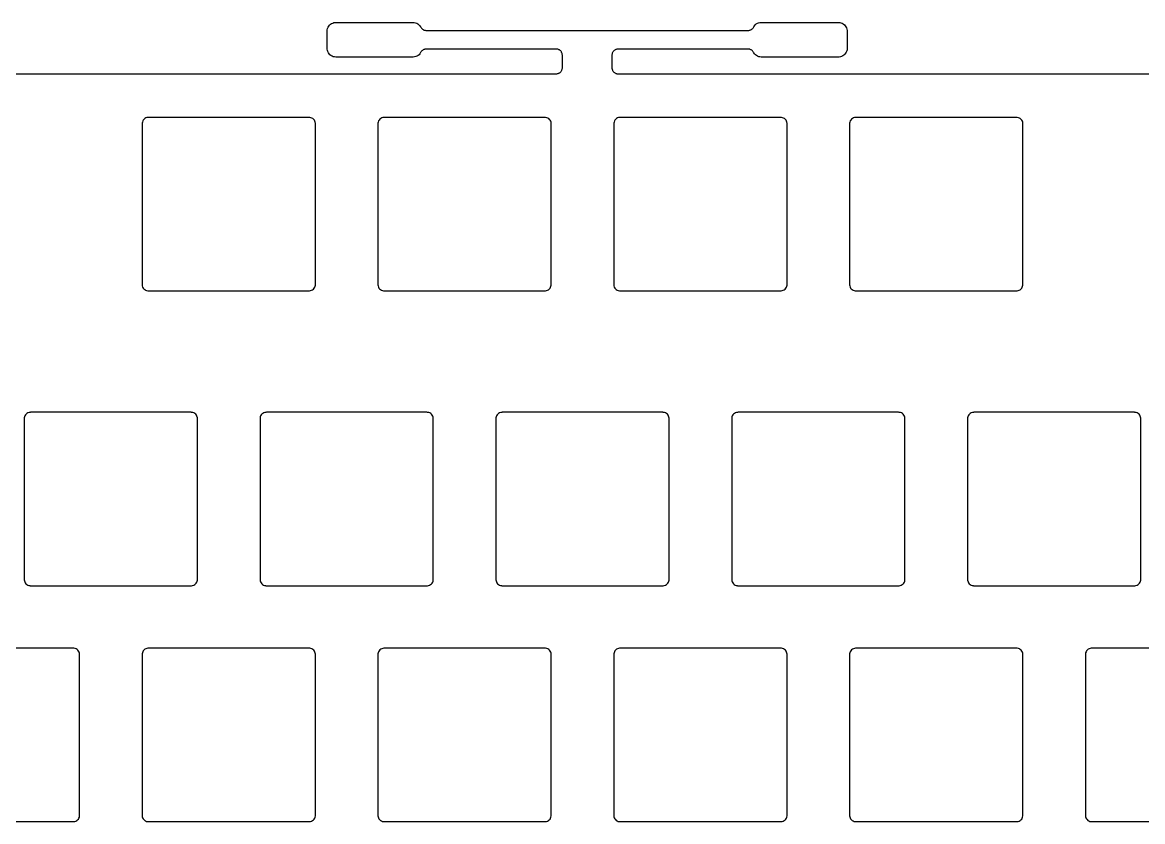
# Model space of a CAD drawing. Header units: millimetres. Extents: x 19 to 338, y -164 to -35.
# Drawn here: x 117.6 to 208.1, y -99.4 to -34.9 of the extents above; entities that cross this region are included whole.
import ezdxf

# ---------------------------------------------------------------- set-up
doc = ezdxf.new("R2010")
doc.units = ezdxf.units.MM
doc.layers.add('Edge.Cuts', color=254, linetype='CONTINUOUS', true_color=0xd0d2cd)

msp = doc.modelspace()

# ---------------------------------------------------------------- linework, layer by layer
at = {"layer": 'Edge.Cuts', "linetype": 'CONTINUOUS'}
for p, q in [((142.281099, -35.343671), (142.319322, -35.246281)), ((142.319322, -35.246281), (142.371633, -35.155676)), ((142.371633, -35.155676), (142.436864, -35.073879)), ((142.436864, -35.073879), (142.513557, -35.002718)), ((142.513557, -35.002718), (142.6, -34.943782)), ((142.6, -34.943782), (142.694261, -34.898388)), ((142.694261, -34.898388), (142.794235, -34.86755)), ((142.794235, -34.86755), (142.897689, -34.851957)), ((142.897689, -34.851957), (142.95, -34.85)), ((142.95, -34.85), (149.185201, -34.85)), ((149.185201, -34.85), (149.289531, -34.857818)), ((149.289531, -34.857818), (149.39153, -34.881099)), ((149.39153, -34.881099), (149.48892, -34.919322)), ((149.48892, -34.919322), (149.579525, -34.971633)), ((149.579525, -34.971633), (149.661322, -35.036864)), ((149.661322, -35.036864), (149.732483, -35.113557)), ((149.732483, -35.113557), (149.791419, -35.2)), ((149.791419, -35.2), (149.801958, -35.219941)), ((149.801958, -35.219941), (149.831782, -35.271599)), ((149.831782, -35.271599), (149.858067, -35.307777)), ((176.651231, -35.296117), (176.675868, -35.258794)), ((176.675868, -35.258794), (176.703574, -35.209105)), ((176.703574, -35.209105), (176.761211, -35.12179)), ((176.761211, -35.12179), (176.831217, -35.044041)), ((176.831217, -35.044041), (176.912029, -34.977594)), ((176.912029, -34.977594), (177.001842, -34.923934)), ((177.001842, -34.923934), (177.09865, -34.884259)), ((177.09865, -34.884259), (177.200289, -34.859456)), ((177.200289, -34.859456), (177.30449, -34.850078)), ((177.30449, -34.850078), (177.314958, -34.85)), ((177.314958, -34.85), (183.55, -34.85)), ((183.55, -34.85), (183.65433, -34.857818)), ((183.65433, -34.857818), (183.756329, -34.881099)), ((183.756329, -34.881099), (183.853719, -34.919322)), ((183.853719, -34.919322), (183.944324, -34.971633)), ((183.944324, -34.971633), (184.026121, -35.036864)), ((184.026121, -35.036864), (184.097282, -35.113557)), ((184.097282, -35.113557), (184.156218, -35.2)), ((184.156218, -35.2), (184.201612, -35.294261)), ((142.25, -35.55), (142.257818, -35.44567)), ((142.25, -36.95), (142.25, -35.55)), ((142.257818, -35.44567), (142.281099, -35.343671)), ((149.858067, -35.307777), (149.886998, -35.341909)), ((149.886998, -35.341909), (149.919324, -35.372816)), ((149.919324, -35.372816), (149.953882, -35.401231)), ((149.953882, -35.401231), (149.991205, -35.425868)), ((149.991205, -35.425868), (150.030283, -35.447657)), ((150.030283, -35.447657), (150.071408, -35.465234)), ((150.071408, -35.465234), (150.11375, -35.479695)), ((150.11375, -35.479695), (150.157348, -35.489646)), ((150.157348, -35.489646), (150.206646, -35.497077)), ((150.206646, -35.497077), (150.238249, -35.499207)), ((150.238249, -35.499207), (150.261785, -35.5)), ((150.261785, -35.5), (176.234292, -35.5)), ((176.234292, -35.5), (176.265646, -35.498591)), ((176.265646, -35.498591), (176.313195, -35.494312)), ((176.313195, -35.494312), (176.357325, -35.486984)), ((176.357325, -35.486984), (176.400437, -35.475085)), ((176.400437, -35.475085), (176.442561, -35.45999)), ((176.442561, -35.45999), (176.482847, -35.44059)), ((176.482847, -35.44059), (176.521599, -35.418217)), ((176.521599, -35.418217), (176.557777, -35.391932)), ((176.557777, -35.391932), (176.591909, -35.363001)), ((176.591909, -35.363001), (176.622816, -35.330675)), ((176.622816, -35.330675), (176.651231, -35.296117)), ((184.201612, -35.294261), (184.23245, -35.394235)), ((184.23245, -35.394235), (184.248043, -35.497689)), ((184.248043, -35.497689), (184.25, -35.55)), ((184.25, -35.55), (184.25, -36.95)), ((142.251957, -37.002311), (142.25, -36.95)), ((142.26755, -37.105765), (142.251957, -37.002311)), ((149.9784, -37.081782), (149.942222, -37.108067)), ((150.017152, -37.059409), (149.9784, -37.081782)), ((150.057438, -37.040009), (150.017152, -37.059409)), ((150.099562, -37.024914), (150.057438, -37.040009)), ((150.142674, -37.013015), (150.099562, -37.024914)), ((150.186804, -37.005687), (150.142674, -37.013015)), ((150.234353, -37.001408), (150.186804, -37.005687)), ((150.265708, -37), (150.234353, -37.001408)), ((160.738215, -37), (150.265708, -37)), ((160.76175, -37.000792), (160.738215, -37)), ((160.793353, -37.002922), (160.76175, -37.000792)), ((160.842651, -37.010353), (160.793353, -37.002922)), ((160.886249, -37.020304), (160.842651, -37.010353)), ((160.928591, -37.034765), (160.886249, -37.020304)), ((160.969716, -37.052342), (160.928591, -37.034765)), ((161.008794, -37.074131), (160.969716, -37.052342)), ((161.046117, -37.098768), (161.008794, -37.074131)), ((161.080675, -37.127183), (161.046117, -37.098768)), ((165.4784, -37.081782), (165.442222, -37.108067)), ((165.517152, -37.059409), (165.4784, -37.081782)), ((165.557438, -37.040009), (165.517152, -37.059409)), ((165.599562, -37.024914), (165.557438, -37.040009)), ((165.642674, -37.013015), (165.599562, -37.024914)), ((165.686804, -37.005687), (165.642674, -37.013015)), ((165.734353, -37.001408), (165.686804, -37.005687)), ((165.765708, -37), (165.734353, -37.001408)), ((176.238215, -37), (165.765708, -37)), ((176.26175, -37.000792), (176.238215, -37)), ((176.293353, -37.002922), (176.26175, -37.000792)), ((176.342651, -37.010353), (176.293353, -37.002922)), ((176.386249, -37.020304), (176.342651, -37.010353)), ((176.428591, -37.034765), (176.386249, -37.020304)), ((176.469716, -37.052342), (176.428591, -37.034765)), ((176.508794, -37.074131), (176.469716, -37.052342)), ((176.546117, -37.098768), (176.508794, -37.074131)), ((176.580675, -37.127183), (176.546117, -37.098768)), ((184.242182, -37.05433), (184.218901, -37.156329)), ((184.25, -36.95), (184.242182, -37.05433)), ((142.298388, -37.205739), (142.26755, -37.105765)), ((142.343782, -37.3), (142.298388, -37.205739)), ((142.402718, -37.386443), (142.343782, -37.3)), ((142.473879, -37.463136), (142.402718, -37.386443)), ((142.555676, -37.528367), (142.473879, -37.463136)), ((142.646281, -37.580678), (142.555676, -37.528367)), ((142.743671, -37.618901), (142.646281, -37.580678)), ((142.84567, -37.642182), (142.743671, -37.618901)), ((142.95, -37.65), (142.84567, -37.642182)), ((149.185042, -37.65), (142.95, -37.65)), ((149.19551, -37.649922), (149.185042, -37.65)), ((149.299711, -37.640544), (149.19551, -37.649922)), ((149.40135, -37.615741), (149.299711, -37.640544)), ((149.498158, -37.576066), (149.40135, -37.615741)), ((149.587971, -37.522406), (149.498158, -37.576066)), ((149.668783, -37.455959), (149.587971, -37.522406)), ((149.738789, -37.37821), (149.668783, -37.455959)), ((149.796426, -37.290895), (149.738789, -37.37821)), ((149.824131, -37.241205), (149.796426, -37.290895)), ((149.848768, -37.203882), (149.824131, -37.241205)), ((149.877183, -37.169324), (149.848768, -37.203882)), ((149.90809, -37.136998), (149.877183, -37.169324)), ((149.942222, -37.108067), (149.90809, -37.136998)), ((161.113001, -37.15809), (161.080675, -37.127183)), ((161.141932, -37.192222), (161.113001, -37.15809)), ((161.168217, -37.2284), (161.141932, -37.192222)), ((161.19059, -37.267152), (161.168217, -37.2284)), ((161.20999, -37.307438), (161.19059, -37.267152)), ((161.225085, -37.349562), (161.20999, -37.307438)), ((161.236984, -37.392674), (161.225085, -37.349562)), ((161.244312, -37.436804), (161.236984, -37.392674)), ((161.248591, -37.484353), (161.244312, -37.436804)), ((161.25, -37.515708), (161.248591, -37.484353)), ((161.25, -38.488215), (161.25, -37.515708)), ((165.250792, -37.488249), (165.25, -37.511784)), ((165.25, -37.511784), (165.25, -38.484291)), ((165.252922, -37.456646), (165.250792, -37.488249)), ((165.260353, -37.407348), (165.252922, -37.456646)), ((165.270304, -37.36375), (165.260353, -37.407348)), ((165.284765, -37.321408), (165.270304, -37.36375)), ((165.302342, -37.280283), (165.284765, -37.321408)), ((165.324131, -37.241205), (165.302342, -37.280283)), ((165.348768, -37.203882), (165.324131, -37.241205)), ((165.377183, -37.169324), (165.348768, -37.203882)), ((165.40809, -37.136998), (165.377183, -37.169324)), ((165.442222, -37.108067), (165.40809, -37.136998)), ((176.613001, -37.15809), (176.580675, -37.127183)), ((176.641932, -37.192222), (176.613001, -37.15809)), ((176.668217, -37.2284), (176.641932, -37.192222)), ((176.698041, -37.280058), (176.668217, -37.2284)), ((176.708581, -37.3), (176.698041, -37.280058)), ((176.767517, -37.386443), (176.708581, -37.3)), ((176.838678, -37.463136), (176.767517, -37.386443)), ((176.920475, -37.528367), (176.838678, -37.463136)), ((177.01108, -37.580678), (176.920475, -37.528367)), ((177.10847, -37.618901), (177.01108, -37.580678)), ((177.210469, -37.642182), (177.10847, -37.618901)), ((177.314799, -37.65), (177.210469, -37.642182)), ((183.55, -37.65), (177.314799, -37.65)), ((183.602311, -37.648043), (183.55, -37.65)), ((183.705765, -37.63245), (183.602311, -37.648043)), ((183.805739, -37.601612), (183.705765, -37.63245)), ((183.9, -37.556218), (183.805739, -37.601612)), ((183.986443, -37.497282), (183.9, -37.556218)), ((184.063136, -37.426121), (183.986443, -37.497282)), ((184.128367, -37.344324), (184.063136, -37.426121)), ((184.180678, -37.253719), (184.128367, -37.344324)), ((184.218901, -37.156329), (184.180678, -37.253719)), ((161.021599, -38.918217), (161.057777, -38.891932)), ((161.057777, -38.891932), (161.091909, -38.863001)), ((161.091909, -38.863001), (161.122816, -38.830675)), ((161.122816, -38.830675), (161.151231, -38.796117)), ((161.151231, -38.796117), (161.175868, -38.758794)), ((161.175868, -38.758794), (161.197657, -38.719716)), ((161.197657, -38.719716), (161.215234, -38.678591)), ((161.215234, -38.678591), (161.229695, -38.636249)), ((161.229695, -38.636249), (161.239646, -38.592651)), ((161.239646, -38.592651), (161.247077, -38.543353)), ((161.247077, -38.543353), (161.249207, -38.51175)), ((161.249207, -38.51175), (161.25, -38.488215)), ((165.25, -38.484291), (165.251408, -38.515646)), ((165.251408, -38.515646), (165.255687, -38.563195)), ((165.255687, -38.563195), (165.263015, -38.607325)), ((165.263015, -38.607325), (165.274914, -38.650437)), ((165.274914, -38.650437), (165.290009, -38.692561)), ((165.290009, -38.692561), (165.309409, -38.732847)), ((165.309409, -38.732847), (165.331782, -38.771599)), ((165.331782, -38.771599), (165.358067, -38.807777)), ((165.358067, -38.807777), (165.386998, -38.841909)), ((165.386998, -38.841909), (165.419324, -38.872816)), ((165.419324, -38.872816), (165.453882, -38.901231)), ((165.453882, -38.901231), (165.491205, -38.925868)), ((73.061785, -39), (160.734292, -39)), ((160.734292, -39), (160.765646, -38.998591)), ((160.765646, -38.998591), (160.813195, -38.994312)), ((160.813195, -38.994312), (160.857325, -38.986984)), ((160.857325, -38.986984), (160.900437, -38.975085)), ((160.900437, -38.975085), (160.942561, -38.95999)), ((160.942561, -38.95999), (160.982847, -38.94059)), ((160.982847, -38.94059), (161.021599, -38.918217)), ((165.491205, -38.925868), (165.530283, -38.947657)), ((165.530283, -38.947657), (165.571408, -38.965234)), ((165.571408, -38.965234), (165.61375, -38.979695)), ((165.61375, -38.979695), (165.657348, -38.989646)), ((165.657348, -38.989646), (165.706646, -38.997077)), ((165.706646, -38.997077), (165.738249, -38.999207)), ((165.738249, -38.999207), (165.761785, -39)), ((165.761785, -39), (253.434292, -39)), ((127.772149, -42.526878), (127.694615, -42.538259)), ((127.783216, -42.526132), (127.772149, -42.526878)), ((127.816843, -42.525), (127.783216, -42.526132)), ((140.777548, -42.525), (127.816843, -42.525)), ((140.822359, -42.527012), (140.777548, -42.525)), ((140.843174, -42.528885), (140.822359, -42.527012)), ((140.931373, -42.544889), (140.843174, -42.528885)), ((146.822149, -42.526878), (146.744615, -42.538259)), ((146.833216, -42.526132), (146.822149, -42.526878)), ((146.866843, -42.525), (146.833216, -42.526132)), ((159.827548, -42.525), (146.866843, -42.525)), ((159.872359, -42.527012), (159.827548, -42.525)), ((159.893174, -42.528885), (159.872359, -42.527012)), ((159.981373, -42.544889), (159.893174, -42.528885)), ((165.872149, -42.526878), (165.794615, -42.538259)), ((165.883216, -42.526132), (165.872149, -42.526878)), ((165.916843, -42.525), (165.883216, -42.526132)), ((178.877548, -42.525), (165.916843, -42.525)), ((178.922359, -42.527012), (178.877548, -42.525)), ((178.943174, -42.528885), (178.922359, -42.527012)), ((179.031373, -42.544889), (178.943174, -42.528885)), ((184.922149, -42.526878), (184.844615, -42.538259)), ((184.933216, -42.526132), (184.922149, -42.526878)), ((184.966843, -42.525), (184.933216, -42.526132)), ((197.927548, -42.525), (184.966843, -42.525)), ((197.972359, -42.527012), (197.927548, -42.525)), ((197.993174, -42.528885), (197.972359, -42.527012)), ((198.081373, -42.544889), (197.993174, -42.528885)), ((127.302012, -43.002644), (127.3, -43.047452)), ((127.3, -43.047452), (127.3, -56.008157)), ((127.303885, -42.981828), (127.302012, -43.002644)), ((127.319889, -42.893628), (127.303885, -42.981828)), ((127.351384, -42.809704), (127.319889, -42.893628)), ((127.397358, -42.732753), (127.351384, -42.809704)), ((127.456334, -42.665246), (127.397358, -42.732753)), ((127.526415, -42.609356), (127.456334, -42.665246)), ((127.60535, -42.566877), (127.526415, -42.609356)), ((127.690602, -42.539175), (127.60535, -42.566877)), ((127.690712, -42.539149), (127.690602, -42.539175)), ((127.694615, -42.538259), (127.690712, -42.539149)), ((141.015297, -42.576385), (140.931373, -42.544889)), ((141.092248, -42.622359), (141.015297, -42.576385)), ((141.159754, -42.681335), (141.092248, -42.622359)), ((141.215645, -42.751417), (141.159754, -42.681335)), ((141.258123, -42.830352), (141.215645, -42.751417)), ((141.285825, -42.915604), (141.258123, -42.830352)), ((141.28585, -42.915712), (141.285825, -42.915604)), ((141.28674, -42.919615), (141.28585, -42.915712)), ((141.298118, -42.997101), (141.28674, -42.919615)), ((141.298865, -43.008167), (141.298118, -42.997101)), ((141.3, -43.041842), (141.298865, -43.008167)), ((141.3, -56.002547), (141.3, -43.041842)), ((146.352012, -43.002644), (146.35, -43.047452)), ((146.35, -43.047452), (146.35, -56.008157)), ((146.353885, -42.981828), (146.352012, -43.002644)), ((146.369889, -42.893628), (146.353885, -42.981828)), ((146.401384, -42.809704), (146.369889, -42.893628)), ((146.447358, -42.732753), (146.401384, -42.809704)), ((146.506334, -42.665246), (146.447358, -42.732753)), ((146.576415, -42.609356), (146.506334, -42.665246)), ((146.65535, -42.566877), (146.576415, -42.609356)), ((146.740602, -42.539175), (146.65535, -42.566877)), ((146.740712, -42.539149), (146.740602, -42.539175)), ((146.744615, -42.538259), (146.740712, -42.539149)), ((160.065297, -42.576385), (159.981373, -42.544889)), ((160.142248, -42.622359), (160.065297, -42.576385)), ((160.209754, -42.681335), (160.142248, -42.622359)), ((160.265645, -42.751417), (160.209754, -42.681335)), ((160.308123, -42.830352), (160.265645, -42.751417)), ((160.335825, -42.915604), (160.308123, -42.830352)), ((160.33585, -42.915712), (160.335825, -42.915604)), ((160.33674, -42.919615), (160.33585, -42.915712)), ((160.348118, -42.997101), (160.33674, -42.919615)), ((160.348865, -43.008167), (160.348118, -42.997101)), ((160.35, -43.041842), (160.348865, -43.008167)), ((160.35, -56.002547), (160.35, -43.041842)), ((165.402012, -43.002644), (165.4, -43.047452)), ((165.4, -43.047452), (165.4, -56.008157)), ((165.403885, -42.981828), (165.402012, -43.002644)), ((165.419889, -42.893628), (165.403885, -42.981828)), ((165.451384, -42.809704), (165.419889, -42.893628)), ((165.497358, -42.732753), (165.451384, -42.809704)), ((165.556334, -42.665246), (165.497358, -42.732753)), ((165.626415, -42.609356), (165.556334, -42.665246)), ((165.70535, -42.566877), (165.626415, -42.609356)), ((165.790602, -42.539175), (165.70535, -42.566877)), ((165.790712, -42.539149), (165.790602, -42.539175)), ((165.794615, -42.538259), (165.790712, -42.539149)), ((179.115297, -42.576385), (179.031373, -42.544889)), ((179.192248, -42.622359), (179.115297, -42.576385)), ((179.259754, -42.681335), (179.192248, -42.622359)), ((179.315645, -42.751417), (179.259754, -42.681335)), ((179.358123, -42.830352), (179.315645, -42.751417)), ((179.385825, -42.915604), (179.358123, -42.830352)), ((179.38585, -42.915712), (179.385825, -42.915604)), ((179.38674, -42.919615), (179.38585, -42.915712)), ((179.398118, -42.997101), (179.38674, -42.919615)), ((179.398865, -43.008167), (179.398118, -42.997101)), ((179.4, -43.041842), (179.398865, -43.008167)), ((179.4, -56.002547), (179.4, -43.041842)), ((184.452012, -43.002644), (184.45, -43.047452)), ((184.45, -43.047452), (184.45, -56.008157)), ((184.453885, -42.981828), (184.452012, -43.002644)), ((184.469889, -42.893628), (184.453885, -42.981828)), ((184.501384, -42.809704), (184.469889, -42.893628)), ((184.547358, -42.732753), (184.501384, -42.809704)), ((184.606334, -42.665246), (184.547358, -42.732753)), ((184.676415, -42.609356), (184.606334, -42.665246)), ((184.75535, -42.566877), (184.676415, -42.609356)), ((184.840602, -42.539175), (184.75535, -42.566877)), ((184.840712, -42.539149), (184.840602, -42.539175)), ((184.844615, -42.538259), (184.840712, -42.539149)), ((198.165297, -42.576385), (198.081373, -42.544889)), ((198.242248, -42.622359), (198.165297, -42.576385)), ((198.309754, -42.681335), (198.242248, -42.622359)), ((198.365645, -42.751417), (198.309754, -42.681335)), ((198.408123, -42.830352), (198.365645, -42.751417)), ((198.435825, -42.915604), (198.408123, -42.830352)), ((198.43585, -42.915712), (198.435825, -42.915604)), ((198.43674, -42.919615), (198.43585, -42.915712)), ((198.448118, -42.997101), (198.43674, -42.919615)), ((198.448865, -43.008167), (198.448118, -42.997101)), ((198.45, -43.041842), (198.448865, -43.008167)), ((198.45, -56.002547), (198.45, -43.041842)), ((127.3, -56.008157), (127.301132, -56.041788)), ((127.301132, -56.041788), (127.301878, -56.052854)), ((127.301878, -56.052854), (127.313259, -56.130384)), ((141.280104, -56.156394), (141.296112, -56.068195)), ((141.296112, -56.068195), (141.297986, -56.047379)), ((141.297986, -56.047379), (141.3, -56.002547)), ((146.35, -56.008157), (146.351132, -56.041788)), ((146.351132, -56.041788), (146.351878, -56.052854)), ((146.351878, -56.052854), (146.363259, -56.130384)), ((160.330104, -56.156394), (160.346112, -56.068195)), ((160.346112, -56.068195), (160.347986, -56.047379)), ((160.347986, -56.047379), (160.35, -56.002547)), ((165.4, -56.008157), (165.401132, -56.041788)), ((165.401132, -56.041788), (165.401878, -56.052854)), ((165.401878, -56.052854), (165.413259, -56.130384)), ((179.380104, -56.156394), (179.396112, -56.068195)), ((179.396112, -56.068195), (179.397986, -56.047379)), ((179.397986, -56.047379), (179.4, -56.002547)), ((184.45, -56.008157), (184.451132, -56.041788)), ((184.451132, -56.041788), (184.451878, -56.052854)), ((184.451878, -56.052854), (184.463259, -56.130384)), ((198.430104, -56.156394), (198.446112, -56.068195)), ((198.446112, -56.068195), (198.447986, -56.047379)), ((198.447986, -56.047379), (198.45, -56.002547)), ((127.313259, -56.130384), (127.314149, -56.134287)), ((127.314149, -56.134287), (127.314169, -56.134374)), ((127.314169, -56.134374), (127.341867, -56.219627)), ((127.341867, -56.219627), (127.384342, -56.298564)), ((127.384342, -56.298564), (127.44023, -56.368648)), ((127.44023, -56.368648), (127.507733, -56.427627)), ((127.507733, -56.427627), (127.584683, -56.473605)), ((127.584683, -56.473605), (127.668605, -56.505104)), ((127.668605, -56.505104), (127.756804, -56.521112)), ((127.756804, -56.521112), (127.77762, -56.522986)), ((127.77762, -56.522986), (127.822452, -56.525)), ((127.822452, -56.525), (140.783157, -56.525)), ((140.783157, -56.525), (140.816832, -56.523865)), ((140.816832, -56.523865), (140.827898, -56.523118)), ((140.827898, -56.523118), (140.905384, -56.51174)), ((140.905384, -56.51174), (140.909287, -56.51085)), ((140.909287, -56.51085), (140.909374, -56.51083)), ((140.909374, -56.51083), (140.994627, -56.483132)), ((140.994627, -56.483132), (141.073564, -56.440657)), ((141.073564, -56.440657), (141.143648, -56.384769)), ((141.143648, -56.384769), (141.202627, -56.317266)), ((141.202627, -56.317266), (141.248605, -56.240316)), ((141.248605, -56.240316), (141.280104, -56.156394)), ((146.363259, -56.130384), (146.364149, -56.134287)), ((146.364149, -56.134287), (146.364169, -56.134374)), ((146.364169, -56.134374), (146.391867, -56.219627)), ((146.391867, -56.219627), (146.434342, -56.298564)), ((146.434342, -56.298564), (146.49023, -56.368648)), ((146.49023, -56.368648), (146.557733, -56.427627)), ((146.557733, -56.427627), (146.634683, -56.473605)), ((146.634683, -56.473605), (146.718605, -56.505104)), ((146.718605, -56.505104), (146.806804, -56.521112)), ((146.806804, -56.521112), (146.82762, -56.522986)), ((146.82762, -56.522986), (146.872452, -56.525)), ((146.872452, -56.525), (159.833157, -56.525)), ((159.833157, -56.525), (159.866832, -56.523865)), ((159.866832, -56.523865), (159.877898, -56.523118)), ((159.877898, -56.523118), (159.955384, -56.51174)), ((159.955384, -56.51174), (159.959287, -56.51085)), ((159.959287, -56.51085), (159.959374, -56.51083)), ((159.959374, -56.51083), (160.044627, -56.483132)), ((160.044627, -56.483132), (160.123564, -56.440657)), ((160.123564, -56.440657), (160.193648, -56.384769)), ((160.193648, -56.384769), (160.252627, -56.317266)), ((160.252627, -56.317266), (160.298605, -56.240316)), ((160.298605, -56.240316), (160.330104, -56.156394)), ((165.413259, -56.130384), (165.414149, -56.134287)), ((165.414149, -56.134287), (165.414169, -56.134374)), ((165.414169, -56.134374), (165.441867, -56.219627)), ((165.441867, -56.219627), (165.484342, -56.298564)), ((165.484342, -56.298564), (165.54023, -56.368648)), ((165.54023, -56.368648), (165.607733, -56.427627)), ((165.607733, -56.427627), (165.684683, -56.473605)), ((165.684683, -56.473605), (165.768605, -56.505104)), ((165.768605, -56.505104), (165.856804, -56.521112)), ((165.856804, -56.521112), (165.87762, -56.522986)), ((165.87762, -56.522986), (165.922452, -56.525)), ((165.922452, -56.525), (178.883157, -56.525)), ((178.883157, -56.525), (178.916832, -56.523865)), ((178.916832, -56.523865), (178.927898, -56.523118)), ((178.927898, -56.523118), (179.005384, -56.51174)), ((179.005384, -56.51174), (179.009287, -56.51085)), ((179.009287, -56.51085), (179.009374, -56.51083)), ((179.009374, -56.51083), (179.094627, -56.483132)), ((179.094627, -56.483132), (179.173564, -56.440657)), ((179.173564, -56.440657), (179.243648, -56.384769)), ((179.243648, -56.384769), (179.302627, -56.317266)), ((179.302627, -56.317266), (179.348605, -56.240316)), ((179.348605, -56.240316), (179.380104, -56.156394)), ((184.463259, -56.130384), (184.464149, -56.134287)), ((184.464149, -56.134287), (184.464169, -56.134374)), ((184.464169, -56.134374), (184.491867, -56.219627)), ((184.491867, -56.219627), (184.534342, -56.298564)), ((184.534342, -56.298564), (184.59023, -56.368648)), ((184.59023, -56.368648), (184.657733, -56.427627)), ((184.657733, -56.427627), (184.734683, -56.473605)), ((184.734683, -56.473605), (184.818605, -56.505104)), ((184.818605, -56.505104), (184.906804, -56.521112)), ((184.906804, -56.521112), (184.92762, -56.522986)), ((184.92762, -56.522986), (184.972452, -56.525)), ((184.972452, -56.525), (197.933157, -56.525)), ((197.933157, -56.525), (197.966832, -56.523865)), ((197.966832, -56.523865), (197.977898, -56.523118)), ((197.977898, -56.523118), (198.055384, -56.51174)), ((198.055384, -56.51174), (198.059287, -56.51085)), ((198.059287, -56.51085), (198.059374, -56.51083)), ((198.059374, -56.51083), (198.144627, -56.483132)), ((198.144627, -56.483132), (198.223564, -56.440657)), ((198.223564, -56.440657), (198.293648, -56.384769)), ((198.293648, -56.384769), (198.352627, -56.317266)), ((198.352627, -56.317266), (198.398605, -56.240316)), ((198.398605, -56.240316), (198.430104, -56.156394)), ((117.777012, -66.815643), (117.775, -66.860451)), ((117.775, -66.860451), (117.775, -79.821157)), ((117.778885, -66.794827), (117.777012, -66.815643)), ((117.794889, -66.706627), (117.778885, -66.794827)), ((117.826384, -66.622703), (117.794889, -66.706627)), ((117.872358, -66.545752), (117.826384, -66.622703)), ((117.931334, -66.478245), (117.872358, -66.545752)), ((118.001415, -66.422355), (117.931334, -66.478245)), ((118.08035, -66.379876), (118.001415, -66.422355)), ((118.165602, -66.352174), (118.08035, -66.379876)), ((118.165712, -66.352148), (118.165602, -66.352174)), ((118.169615, -66.351258), (118.165712, -66.352148)), ((118.247149, -66.339877), (118.169615, -66.351258)), ((118.258216, -66.339131), (118.247149, -66.339877)), ((118.291843, -66.337999), (118.258216, -66.339131)), ((131.252548, -66.337999), (118.291843, -66.337999)), ((131.297359, -66.340011), (131.252548, -66.337999)), ((131.318174, -66.341884), (131.297359, -66.340011)), ((131.406373, -66.357888), (131.318174, -66.341884)), ((131.490297, -66.389384), (131.406373, -66.357888)), ((131.567248, -66.435358), (131.490297, -66.389384)), ((131.634754, -66.494334), (131.567248, -66.435358)), ((131.690645, -66.564416), (131.634754, -66.494334)), ((131.733123, -66.643351), (131.690645, -66.564416)), ((131.760825, -66.728603), (131.733123, -66.643351)), ((131.76085, -66.728711), (131.760825, -66.728603)), ((131.76174, -66.732614), (131.76085, -66.728711)), ((131.773118, -66.8101), (131.76174, -66.732614)), ((131.773865, -66.821166), (131.773118, -66.8101)), ((131.775, -66.854841), (131.773865, -66.821166)), ((131.775, -79.815547), (131.775, -66.854841)), ((136.827012, -66.815643), (136.825, -66.860451)), ((136.825, -66.860451), (136.825, -79.821157)), ((136.828885, -66.794827), (136.827012, -66.815643)), ((136.844889, -66.706627), (136.828885, -66.794827)), ((136.876384, -66.622703), (136.844889, -66.706627)), ((136.922358, -66.545752), (136.876384, -66.622703)), ((136.981334, -66.478245), (136.922358, -66.545752)), ((137.051415, -66.422355), (136.981334, -66.478245)), ((137.13035, -66.379876), (137.051415, -66.422355)), ((137.215602, -66.352174), (137.13035, -66.379876)), ((137.215712, -66.352148), (137.215602, -66.352174)), ((137.219615, -66.351258), (137.215712, -66.352148)), ((137.297149, -66.339877), (137.219615, -66.351258)), ((137.308216, -66.339131), (137.297149, -66.339877)), ((137.341843, -66.337999), (137.308216, -66.339131)), ((150.302548, -66.337999), (137.341843, -66.337999)), ((150.347359, -66.340011), (150.302548, -66.337999)), ((150.368174, -66.341884), (150.347359, -66.340011)), ((150.456373, -66.357888), (150.368174, -66.341884)), ((150.540297, -66.389384), (150.456373, -66.357888)), ((150.617248, -66.435358), (150.540297, -66.389384)), ((150.684754, -66.494334), (150.617248, -66.435358)), ((150.740645, -66.564416), (150.684754, -66.494334)), ((150.783123, -66.643351), (150.740645, -66.564416)), ((150.810825, -66.728603), (150.783123, -66.643351)), ((150.81085, -66.728711), (150.810825, -66.728603)), ((150.81174, -66.732614), (150.81085, -66.728711)), ((150.823118, -66.8101), (150.81174, -66.732614)), ((150.823865, -66.821166), (150.823118, -66.8101)), ((150.825, -66.854841), (150.823865, -66.821166)), ((150.825, -79.815547), (150.825, -66.854841)), ((155.877012, -66.815643), (155.875, -66.860451)), ((155.875, -66.860451), (155.875, -79.821157)), ((155.878885, -66.794827), (155.877012, -66.815643)), ((155.894889, -66.706627), (155.878885, -66.794827)), ((155.926384, -66.622703), (155.894889, -66.706627)), ((155.972358, -66.545752), (155.926384, -66.622703)), ((156.031334, -66.478245), (155.972358, -66.545752)), ((156.101415, -66.422355), (156.031334, -66.478245)), ((156.18035, -66.379876), (156.101415, -66.422355)), ((156.265602, -66.352174), (156.18035, -66.379876)), ((156.265712, -66.352148), (156.265602, -66.352174)), ((156.269615, -66.351258), (156.265712, -66.352148)), ((156.347149, -66.339877), (156.269615, -66.351258)), ((156.358216, -66.339131), (156.347149, -66.339877)), ((156.391843, -66.337999), (156.358216, -66.339131)), ((169.352548, -66.337999), (156.391843, -66.337999)), ((169.397359, -66.340011), (169.352548, -66.337999)), ((169.418174, -66.341884), (169.397359, -66.340011)), ((169.506373, -66.357888), (169.418174, -66.341884)), ((169.590297, -66.389384), (169.506373, -66.357888)), ((169.667248, -66.435358), (169.590297, -66.389384)), ((169.734754, -66.494334), (169.667248, -66.435358)), ((169.790645, -66.564416), (169.734754, -66.494334)), ((169.833123, -66.643351), (169.790645, -66.564416)), ((169.860825, -66.728603), (169.833123, -66.643351)), ((169.86085, -66.728711), (169.860825, -66.728603)), ((169.86174, -66.732614), (169.86085, -66.728711)), ((169.873118, -66.8101), (169.86174, -66.732614)), ((169.873865, -66.821166), (169.873118, -66.8101)), ((169.875, -66.854841), (169.873865, -66.821166)), ((169.875, -79.815547), (169.875, -66.854841)), ((174.927012, -66.815643), (174.925, -66.860451)), ((174.925, -66.860451), (174.925, -79.821157)), ((174.928885, -66.794827), (174.927012, -66.815643)), ((174.944889, -66.706627), (174.928885, -66.794827)), ((174.976384, -66.622703), (174.944889, -66.706627)), ((175.022358, -66.545752), (174.976384, -66.622703)), ((175.081334, -66.478245), (175.022358, -66.545752)), ((175.151415, -66.422355), (175.081334, -66.478245)), ((175.23035, -66.379876), (175.151415, -66.422355)), ((175.315602, -66.352174), (175.23035, -66.379876)), ((175.315712, -66.352148), (175.315602, -66.352174)), ((175.319615, -66.351258), (175.315712, -66.352148)), ((175.397149, -66.339877), (175.319615, -66.351258)), ((175.408216, -66.339131), (175.397149, -66.339877)), ((175.441843, -66.337999), (175.408216, -66.339131)), ((188.402548, -66.337999), (175.441843, -66.337999)), ((188.447359, -66.340011), (188.402548, -66.337999)), ((188.468174, -66.341884), (188.447359, -66.340011)), ((188.556373, -66.357888), (188.468174, -66.341884)), ((188.640297, -66.389384), (188.556373, -66.357888)), ((188.717248, -66.435358), (188.640297, -66.389384)), ((188.784754, -66.494334), (188.717248, -66.435358)), ((188.840645, -66.564416), (188.784754, -66.494334)), ((188.883123, -66.643351), (188.840645, -66.564416)), ((188.910825, -66.728603), (188.883123, -66.643351)), ((188.91085, -66.728711), (188.910825, -66.728603)), ((188.91174, -66.732614), (188.91085, -66.728711)), ((188.923118, -66.8101), (188.91174, -66.732614)), ((188.923865, -66.821166), (188.923118, -66.8101)), ((188.925, -66.854841), (188.923865, -66.821166)), ((188.925, -79.815547), (188.925, -66.854841)), ((193.977012, -66.815643), (193.975, -66.860451)), ((193.975, -66.860451), (193.975, -79.821157)), ((193.978885, -66.794827), (193.977012, -66.815643)), ((193.994889, -66.706627), (193.978885, -66.794827)), ((194.026384, -66.622703), (193.994889, -66.706627)), ((194.072358, -66.545752), (194.026384, -66.622703)), ((194.131334, -66.478245), (194.072358, -66.545752)), ((194.201415, -66.422355), (194.131334, -66.478245)), ((194.28035, -66.379876), (194.201415, -66.422355)), ((194.365602, -66.352174), (194.28035, -66.379876)), ((194.365712, -66.352148), (194.365602, -66.352174)), ((194.369615, -66.351258), (194.365712, -66.352148)), ((194.447149, -66.339877), (194.369615, -66.351258)), ((194.458216, -66.339131), (194.447149, -66.339877)), ((194.491843, -66.337999), (194.458216, -66.339131)), ((207.452548, -66.337999), (194.491843, -66.337999)), ((207.497359, -66.340011), (207.452548, -66.337999)), ((207.518174, -66.341884), (207.497359, -66.340011)), ((207.606373, -66.357888), (207.518174, -66.341884)), ((207.690297, -66.389384), (207.606373, -66.357888)), ((207.767248, -66.435358), (207.690297, -66.389384)), ((207.834754, -66.494334), (207.767248, -66.435358)), ((207.890645, -66.564416), (207.834754, -66.494334)), ((207.933123, -66.643351), (207.890645, -66.564416)), ((207.960825, -66.728603), (207.933123, -66.643351)), ((207.96085, -66.728711), (207.960825, -66.728603)), ((207.96174, -66.732614), (207.96085, -66.728711)), ((207.973118, -66.8101), (207.96174, -66.732614)), ((207.973865, -66.821166), (207.973118, -66.8101)), ((207.975, -66.854841), (207.973865, -66.821166)), ((207.975, -79.815547), (207.975, -66.854841)), ((117.775, -79.821157), (117.776132, -79.854788)), ((117.776132, -79.854788), (117.776878, -79.865854)), ((117.776878, -79.865854), (117.788259, -79.943384)), ((117.788259, -79.943384), (117.789149, -79.947287)), ((117.789149, -79.947287), (117.789169, -79.947374)), ((117.789169, -79.947374), (117.816867, -80.032627)), ((117.816867, -80.032627), (117.859342, -80.111564)), ((117.859342, -80.111564), (117.91523, -80.181648)), ((117.91523, -80.181648), (117.982733, -80.240627)), ((117.982733, -80.240627), (118.059683, -80.286605)), ((118.059683, -80.286605), (118.143605, -80.318104)), ((118.143605, -80.318104), (118.231804, -80.334112)), ((118.231804, -80.334112), (118.25262, -80.335986)), ((118.25262, -80.335986), (118.297452, -80.338)), ((118.297452, -80.338), (131.258157, -80.338)), ((131.258157, -80.338), (131.291832, -80.336865)), ((131.291832, -80.336865), (131.302898, -80.336118)), ((131.302898, -80.336118), (131.380384, -80.32474)), ((131.380384, -80.32474), (131.384287, -80.32385)), ((131.384287, -80.32385), (131.384374, -80.32383)), ((131.384374, -80.32383), (131.469627, -80.296132)), ((131.469627, -80.296132), (131.548564, -80.253657)), ((131.548564, -80.253657), (131.618648, -80.197769)), ((131.618648, -80.197769), (131.677627, -80.130266)), ((131.677627, -80.130266), (131.723605, -80.053316)), ((131.723605, -80.053316), (131.755104, -79.969394)), ((131.755104, -79.969394), (131.771112, -79.881195)), ((131.771112, -79.881195), (131.772986, -79.860379)), ((131.772986, -79.860379), (131.775, -79.815547)), ((136.825, -79.821157), (136.826132, -79.854788)), ((136.826132, -79.854788), (136.826878, -79.865854)), ((136.826878, -79.865854), (136.838259, -79.943384)), ((136.838259, -79.943384), (136.839149, -79.947287)), ((136.839149, -79.947287), (136.839169, -79.947374)), ((136.839169, -79.947374), (136.866867, -80.032627)), ((136.866867, -80.032627), (136.909342, -80.111564)), ((136.909342, -80.111564), (136.96523, -80.181648)), ((136.96523, -80.181648), (137.032733, -80.240627)), ((137.032733, -80.240627), (137.109683, -80.286605)), ((137.109683, -80.286605), (137.193605, -80.318104)), ((137.193605, -80.318104), (137.281804, -80.334112)), ((137.281804, -80.334112), (137.30262, -80.335986)), ((137.30262, -80.335986), (137.347452, -80.338)), ((137.347452, -80.338), (150.308157, -80.338)), ((150.308157, -80.338), (150.341832, -80.336865)), ((150.341832, -80.336865), (150.352898, -80.336118)), ((150.352898, -80.336118), (150.430384, -80.32474)), ((150.430384, -80.32474), (150.434287, -80.32385)), ((150.434287, -80.32385), (150.434374, -80.32383)), ((150.434374, -80.32383), (150.519627, -80.296132)), ((150.519627, -80.296132), (150.598564, -80.253657)), ((150.598564, -80.253657), (150.668648, -80.197769)), ((150.668648, -80.197769), (150.727627, -80.130266)), ((150.727627, -80.130266), (150.773605, -80.053316)), ((150.773605, -80.053316), (150.805104, -79.969394)), ((150.805104, -79.969394), (150.821112, -79.881195)), ((150.821112, -79.881195), (150.822986, -79.860379)), ((150.822986, -79.860379), (150.825, -79.815547)), ((155.875, -79.821157), (155.876132, -79.854788)), ((155.876132, -79.854788), (155.876878, -79.865854)), ((155.876878, -79.865854), (155.888259, -79.943384)), ((155.888259, -79.943384), (155.889149, -79.947287)), ((155.889149, -79.947287), (155.889169, -79.947374)), ((155.889169, -79.947374), (155.916867, -80.032627)), ((155.916867, -80.032627), (155.959342, -80.111564)), ((155.959342, -80.111564), (156.01523, -80.181648)), ((156.01523, -80.181648), (156.082733, -80.240627)), ((156.082733, -80.240627), (156.159683, -80.286605)), ((156.159683, -80.286605), (156.243605, -80.318104)), ((156.243605, -80.318104), (156.331804, -80.334112)), ((156.331804, -80.334112), (156.35262, -80.335986)), ((156.35262, -80.335986), (156.397452, -80.338)), ((156.397452, -80.338), (169.358157, -80.338)), ((169.358157, -80.338), (169.391832, -80.336865)), ((169.391832, -80.336865), (169.402898, -80.336118)), ((169.402898, -80.336118), (169.480384, -80.32474)), ((169.480384, -80.32474), (169.484287, -80.32385)), ((169.484287, -80.32385), (169.484374, -80.32383)), ((169.484374, -80.32383), (169.569627, -80.296132)), ((169.569627, -80.296132), (169.648564, -80.253657)), ((169.648564, -80.253657), (169.718648, -80.197769)), ((169.718648, -80.197769), (169.777627, -80.130266)), ((169.777627, -80.130266), (169.823605, -80.053316)), ((169.823605, -80.053316), (169.855104, -79.969394)), ((169.855104, -79.969394), (169.871112, -79.881195)), ((169.871112, -79.881195), (169.872986, -79.860379)), ((169.872986, -79.860379), (169.875, -79.815547)), ((174.925, -79.821157), (174.926132, -79.854788)), ((174.926132, -79.854788), (174.926878, -79.865854)), ((174.926878, -79.865854), (174.938259, -79.943384)), ((174.938259, -79.943384), (174.939149, -79.947287)), ((174.939149, -79.947287), (174.939169, -79.947374)), ((174.939169, -79.947374), (174.966867, -80.032627)), ((174.966867, -80.032627), (175.009342, -80.111564)), ((175.009342, -80.111564), (175.06523, -80.181648)), ((175.06523, -80.181648), (175.132733, -80.240627)), ((175.132733, -80.240627), (175.209683, -80.286605)), ((175.209683, -80.286605), (175.293605, -80.318104)), ((175.293605, -80.318104), (175.381804, -80.334112)), ((175.381804, -80.334112), (175.40262, -80.335986)), ((175.40262, -80.335986), (175.447452, -80.338)), ((175.447452, -80.338), (188.408157, -80.338)), ((188.408157, -80.338), (188.441832, -80.336865)), ((188.441832, -80.336865), (188.452898, -80.336118)), ((188.452898, -80.336118), (188.530384, -80.32474)), ((188.530384, -80.32474), (188.534287, -80.32385)), ((188.534287, -80.32385), (188.534374, -80.32383)), ((188.534374, -80.32383), (188.619627, -80.296132)), ((188.619627, -80.296132), (188.698564, -80.253657)), ((188.698564, -80.253657), (188.768648, -80.197769)), ((188.768648, -80.197769), (188.827627, -80.130266)), ((188.827627, -80.130266), (188.873605, -80.053316)), ((188.873605, -80.053316), (188.905104, -79.969394)), ((188.905104, -79.969394), (188.921112, -79.881195)), ((188.921112, -79.881195), (188.922986, -79.860379)), ((188.922986, -79.860379), (188.925, -79.815547)), ((193.975, -79.821157), (193.976132, -79.854788)), ((193.976132, -79.854788), (193.976878, -79.865854)), ((193.976878, -79.865854), (193.988259, -79.943384)), ((193.988259, -79.943384), (193.989149, -79.947287)), ((193.989149, -79.947287), (193.989169, -79.947374)), ((193.989169, -79.947374), (194.016867, -80.032627)), ((194.016867, -80.032627), (194.059342, -80.111564)), ((194.059342, -80.111564), (194.11523, -80.181648)), ((194.11523, -80.181648), (194.182733, -80.240627)), ((194.182733, -80.240627), (194.259683, -80.286605)), ((194.259683, -80.286605), (194.343605, -80.318104)), ((194.343605, -80.318104), (194.431804, -80.334112)), ((194.431804, -80.334112), (194.45262, -80.335986)), ((194.45262, -80.335986), (194.497452, -80.338)), ((194.497452, -80.338), (207.458157, -80.338)), ((207.458157, -80.338), (207.491832, -80.336865)), ((207.491832, -80.336865), (207.502898, -80.336118)), ((207.502898, -80.336118), (207.580384, -80.32474)), ((207.580384, -80.32474), (207.584287, -80.32385)), ((207.584287, -80.32385), (207.584374, -80.32383)), ((207.584374, -80.32383), (207.669627, -80.296132)), ((207.669627, -80.296132), (207.748564, -80.253657)), ((207.748564, -80.253657), (207.818648, -80.197769)), ((207.818648, -80.197769), (207.877627, -80.130266)), ((207.877627, -80.130266), (207.923605, -80.053316)), ((207.923605, -80.053316), (207.955104, -79.969394)), ((207.955104, -79.969394), (207.971112, -79.881195)), ((207.971112, -79.881195), (207.972986, -79.860379)), ((207.972986, -79.860379), (207.975, -79.815547)), ((121.727548, -85.388), (108.766843, -85.388)), ((121.772359, -85.390012), (121.727548, -85.388)), ((121.793174, -85.391885), (121.772359, -85.390012)), ((121.881373, -85.407889), (121.793174, -85.391885)), ((121.965297, -85.439385), (121.881373, -85.407889)), ((122.042248, -85.485359), (121.965297, -85.439385)), ((122.109754, -85.544335), (122.042248, -85.485359)), ((122.165645, -85.614417), (122.109754, -85.544335)), ((122.208123, -85.693352), (122.165645, -85.614417)), ((122.235825, -85.778604), (122.208123, -85.693352)), ((122.23585, -85.778712), (122.235825, -85.778604)), ((122.23674, -85.782615), (122.23585, -85.778712)), ((122.248118, -85.860101), (122.23674, -85.782615)), ((122.248865, -85.871167), (122.248118, -85.860101)), ((122.25, -85.904842), (122.248865, -85.871167)), ((122.25, -98.865547), (122.25, -85.904842)), ((127.302012, -85.865644), (127.3, -85.910452)), ((127.3, -85.910452), (127.3, -98.871157)), ((127.303885, -85.844828), (127.302012, -85.865644)), ((127.319889, -85.756628), (127.303885, -85.844828)), ((127.351384, -85.672704), (127.319889, -85.756628)), ((127.397358, -85.595753), (127.351384, -85.672704)), ((127.456334, -85.528246), (127.397358, -85.595753)), ((127.526415, -85.472356), (127.456334, -85.528246)), ((127.60535, -85.429877), (127.526415, -85.472356)), ((127.690602, -85.402175), (127.60535, -85.429877)), ((127.690712, -85.402149), (127.690602, -85.402175)), ((127.694615, -85.401259), (127.690712, -85.402149)), ((127.772149, -85.389878), (127.694615, -85.401259)), ((127.783216, -85.389132), (127.772149, -85.389878)), ((127.816843, -85.388), (127.783216, -85.389132)), ((140.777548, -85.388), (127.816843, -85.388)), ((140.822359, -85.390012), (140.777548, -85.388)), ((140.843174, -85.391885), (140.822359, -85.390012)), ((140.931373, -85.407889), (140.843174, -85.391885)), ((141.015297, -85.439385), (140.931373, -85.407889)), ((141.092248, -85.485359), (141.015297, -85.439385)), ((141.159754, -85.544335), (141.092248, -85.485359)), ((141.215645, -85.614417), (141.159754, -85.544335)), ((141.258123, -85.693352), (141.215645, -85.614417)), ((141.285825, -85.778604), (141.258123, -85.693352)), ((141.28585, -85.778712), (141.285825, -85.778604)), ((141.28674, -85.782615), (141.28585, -85.778712)), ((141.298118, -85.860101), (141.28674, -85.782615)), ((141.298865, -85.871167), (141.298118, -85.860101)), ((141.3, -85.904842), (141.298865, -85.871167)), ((141.3, -98.865547), (141.3, -85.904842)), ((146.352012, -85.865644), (146.35, -85.910452)), ((146.35, -85.910452), (146.35, -98.871157)), ((146.353885, -85.844828), (146.352012, -85.865644)), ((146.369889, -85.756628), (146.353885, -85.844828)), ((146.401384, -85.672704), (146.369889, -85.756628)), ((146.447358, -85.595753), (146.401384, -85.672704)), ((146.506334, -85.528246), (146.447358, -85.595753)), ((146.576415, -85.472356), (146.506334, -85.528246)), ((146.65535, -85.429877), (146.576415, -85.472356)), ((146.740602, -85.402175), (146.65535, -85.429877)), ((146.740712, -85.402149), (146.740602, -85.402175)), ((146.744615, -85.401259), (146.740712, -85.402149)), ((146.822149, -85.389878), (146.744615, -85.401259)), ((146.833216, -85.389132), (146.822149, -85.389878)), ((146.866843, -85.388), (146.833216, -85.389132)), ((159.827548, -85.388), (146.866843, -85.388)), ((159.872359, -85.390012), (159.827548, -85.388)), ((159.893174, -85.391885), (159.872359, -85.390012)), ((159.981373, -85.407889), (159.893174, -85.391885)), ((160.065297, -85.439385), (159.981373, -85.407889)), ((160.142248, -85.485359), (160.065297, -85.439385)), ((160.209754, -85.544335), (160.142248, -85.485359)), ((160.265645, -85.614417), (160.209754, -85.544335)), ((160.308123, -85.693352), (160.265645, -85.614417)), ((160.335825, -85.778604), (160.308123, -85.693352)), ((160.33585, -85.778712), (160.335825, -85.778604)), ((160.33674, -85.782615), (160.33585, -85.778712)), ((160.348118, -85.860101), (160.33674, -85.782615)), ((160.348865, -85.871167), (160.348118, -85.860101)), ((160.35, -85.904842), (160.348865, -85.871167)), ((160.35, -98.865547), (160.35, -85.904842)), ((165.402012, -85.865644), (165.4, -85.910452)), ((165.4, -85.910452), (165.4, -98.871157)), ((165.403885, -85.844828), (165.402012, -85.865644)), ((165.419889, -85.756628), (165.403885, -85.844828)), ((165.451384, -85.672704), (165.419889, -85.756628)), ((165.497358, -85.595753), (165.451384, -85.672704)), ((165.556334, -85.528246), (165.497358, -85.595753)), ((165.626415, -85.472356), (165.556334, -85.528246)), ((165.70535, -85.429877), (165.626415, -85.472356)), ((165.790602, -85.402175), (165.70535, -85.429877)), ((165.790712, -85.402149), (165.790602, -85.402175)), ((165.794615, -85.401259), (165.790712, -85.402149)), ((165.872149, -85.389878), (165.794615, -85.401259)), ((165.883216, -85.389132), (165.872149, -85.389878)), ((165.916843, -85.388), (165.883216, -85.389132)), ((178.877548, -85.388), (165.916843, -85.388)), ((178.922359, -85.390012), (178.877548, -85.388)), ((178.943174, -85.391885), (178.922359, -85.390012)), ((179.031373, -85.407889), (178.943174, -85.391885)), ((179.115297, -85.439385), (179.031373, -85.407889)), ((179.192248, -85.485359), (179.115297, -85.439385)), ((179.259754, -85.544335), (179.192248, -85.485359)), ((179.315645, -85.614417), (179.259754, -85.544335)), ((179.358123, -85.693352), (179.315645, -85.614417)), ((179.385825, -85.778604), (179.358123, -85.693352)), ((179.38585, -85.778712), (179.385825, -85.778604)), ((179.38674, -85.782615), (179.38585, -85.778712)), ((179.398118, -85.860101), (179.38674, -85.782615)), ((179.398865, -85.871167), (179.398118, -85.860101)), ((179.4, -85.904842), (179.398865, -85.871167)), ((179.4, -98.865547), (179.4, -85.904842)), ((184.452012, -85.865644), (184.45, -85.910452)), ((184.45, -85.910452), (184.45, -98.871157)), ((184.453885, -85.844828), (184.452012, -85.865644)), ((184.469889, -85.756628), (184.453885, -85.844828)), ((184.501384, -85.672704), (184.469889, -85.756628)), ((184.547358, -85.595753), (184.501384, -85.672704)), ((184.606334, -85.528246), (184.547358, -85.595753)), ((184.676415, -85.472356), (184.606334, -85.528246)), ((184.75535, -85.429877), (184.676415, -85.472356)), ((184.840602, -85.402175), (184.75535, -85.429877)), ((184.840712, -85.402149), (184.840602, -85.402175)), ((184.844615, -85.401259), (184.840712, -85.402149)), ((184.922149, -85.389878), (184.844615, -85.401259)), ((184.933216, -85.389132), (184.922149, -85.389878)), ((184.966843, -85.388), (184.933216, -85.389132)), ((197.927548, -85.388), (184.966843, -85.388)), ((197.972359, -85.390012), (197.927548, -85.388)), ((197.993174, -85.391885), (197.972359, -85.390012)), ((198.081373, -85.407889), (197.993174, -85.391885)), ((198.165297, -85.439385), (198.081373, -85.407889)), ((198.242248, -85.485359), (198.165297, -85.439385)), ((198.309754, -85.544335), (198.242248, -85.485359)), ((198.365645, -85.614417), (198.309754, -85.544335)), ((198.408123, -85.693352), (198.365645, -85.614417)), ((198.435825, -85.778604), (198.408123, -85.693352)), ((198.43585, -85.778712), (198.435825, -85.778604)), ((198.43674, -85.782615), (198.43585, -85.778712)), ((198.448118, -85.860101), (198.43674, -85.782615)), ((198.448865, -85.871167), (198.448118, -85.860101)), ((198.45, -85.904842), (198.448865, -85.871167)), ((198.45, -98.865547), (198.45, -85.904842)), ((203.502012, -85.865644), (203.5, -85.910452)), ((203.5, -85.910452), (203.5, -98.871157)), ((203.503885, -85.844828), (203.502012, -85.865644)), ((203.519889, -85.756628), (203.503885, -85.844828)), ((203.551384, -85.672704), (203.519889, -85.756628)), ((203.597358, -85.595753), (203.551384, -85.672704)), ((203.656334, -85.528246), (203.597358, -85.595753)), ((203.726415, -85.472356), (203.656334, -85.528246)), ((203.80535, -85.429877), (203.726415, -85.472356)), ((203.890602, -85.402175), (203.80535, -85.429877)), ((203.890712, -85.402149), (203.890602, -85.402175)), ((203.894615, -85.401259), (203.890712, -85.402149)), ((203.972149, -85.389878), (203.894615, -85.401259)), ((203.983216, -85.389132), (203.972149, -85.389878)), ((204.016843, -85.388), (203.983216, -85.389132)), ((216.977548, -85.388), (204.016843, -85.388)), ((108.772452, -99.388), (121.733157, -99.388)), ((121.733157, -99.388), (121.766832, -99.386865)), ((121.766832, -99.386865), (121.777898, -99.386118)), ((121.777898, -99.386118), (121.855384, -99.37474)), ((121.855384, -99.37474), (121.859287, -99.37385)), ((121.859287, -99.37385), (121.859374, -99.37383)), ((121.859374, -99.37383), (121.944627, -99.346132)), ((121.944627, -99.346132), (122.023564, -99.303657)), ((122.023564, -99.303657), (122.093648, -99.247769)), ((122.093648, -99.247769), (122.152627, -99.180266)), ((122.152627, -99.180266), (122.198605, -99.103316)), ((122.198605, -99.103316), (122.230104, -99.019394)), ((122.230104, -99.019394), (122.246112, -98.931195)), ((122.246112, -98.931195), (122.247986, -98.910379)), ((122.247986, -98.910379), (122.25, -98.865547)), ((127.3, -98.871157), (127.301132, -98.904788)), ((127.301132, -98.904788), (127.301878, -98.915854)), ((127.301878, -98.915854), (127.313259, -98.993384)), ((127.313259, -98.993384), (127.314149, -98.997287)), ((127.314149, -98.997287), (127.314169, -98.997374)), ((127.314169, -98.997374), (127.341867, -99.082627)), ((127.341867, -99.082627), (127.384342, -99.161564)), ((127.384342, -99.161564), (127.44023, -99.231648)), ((127.44023, -99.231648), (127.507733, -99.290627)), ((127.507733, -99.290627), (127.584683, -99.336605)), ((127.584683, -99.336605), (127.668605, -99.368104)), ((127.668605, -99.368104), (127.756804, -99.384112)), ((127.756804, -99.384112), (127.77762, -99.385986)), ((127.77762, -99.385986), (127.822452, -99.388)), ((127.822452, -99.388), (140.783157, -99.388)), ((140.783157, -99.388), (140.816832, -99.386865)), ((140.816832, -99.386865), (140.827898, -99.386118)), ((140.827898, -99.386118), (140.905384, -99.37474)), ((140.905384, -99.37474), (140.909287, -99.37385)), ((140.909287, -99.37385), (140.909374, -99.37383)), ((140.909374, -99.37383), (140.994627, -99.346132)), ((140.994627, -99.346132), (141.073564, -99.303657)), ((141.073564, -99.303657), (141.143648, -99.247769)), ((141.143648, -99.247769), (141.202627, -99.180266)), ((141.202627, -99.180266), (141.248605, -99.103316)), ((141.248605, -99.103316), (141.280104, -99.019394)), ((141.280104, -99.019394), (141.296112, -98.931195)), ((141.296112, -98.931195), (141.297986, -98.910379)), ((141.297986, -98.910379), (141.3, -98.865547)), ((146.35, -98.871157), (146.351132, -98.904788)), ((146.351132, -98.904788), (146.351878, -98.915854)), ((146.351878, -98.915854), (146.363259, -98.993384)), ((146.363259, -98.993384), (146.364149, -98.997287)), ((146.364149, -98.997287), (146.364169, -98.997374)), ((146.364169, -98.997374), (146.391867, -99.082627)), ((146.391867, -99.082627), (146.434342, -99.161564)), ((146.434342, -99.161564), (146.49023, -99.231648)), ((146.49023, -99.231648), (146.557733, -99.290627)), ((146.557733, -99.290627), (146.634683, -99.336605)), ((146.634683, -99.336605), (146.718605, -99.368104)), ((146.718605, -99.368104), (146.806804, -99.384112)), ((146.806804, -99.384112), (146.82762, -99.385986)), ((146.82762, -99.385986), (146.872452, -99.388)), ((146.872452, -99.388), (159.833157, -99.388)), ((159.833157, -99.388), (159.866832, -99.386865)), ((159.866832, -99.386865), (159.877898, -99.386118)), ((159.877898, -99.386118), (159.955384, -99.37474)), ((159.955384, -99.37474), (159.959287, -99.37385)), ((159.959287, -99.37385), (159.959374, -99.37383)), ((159.959374, -99.37383), (160.044627, -99.346132)), ((160.044627, -99.346132), (160.123564, -99.303657)), ((160.123564, -99.303657), (160.193648, -99.247769)), ((160.193648, -99.247769), (160.252627, -99.180266)), ((160.252627, -99.180266), (160.298605, -99.103316)), ((160.298605, -99.103316), (160.330104, -99.019394)), ((160.330104, -99.019394), (160.346112, -98.931195)), ((160.346112, -98.931195), (160.347986, -98.910379)), ((160.347986, -98.910379), (160.35, -98.865547)), ((165.4, -98.871157), (165.401132, -98.904788)), ((165.401132, -98.904788), (165.401878, -98.915854)), ((165.401878, -98.915854), (165.413259, -98.993384)), ((165.413259, -98.993384), (165.414149, -98.997287)), ((165.414149, -98.997287), (165.414169, -98.997374)), ((165.414169, -98.997374), (165.441867, -99.082627)), ((165.441867, -99.082627), (165.484342, -99.161564)), ((165.484342, -99.161564), (165.54023, -99.231648)), ((165.54023, -99.231648), (165.607733, -99.290627)), ((165.607733, -99.290627), (165.684683, -99.336605)), ((165.684683, -99.336605), (165.768605, -99.368104)), ((165.768605, -99.368104), (165.856804, -99.384112)), ((165.856804, -99.384112), (165.87762, -99.385986)), ((165.87762, -99.385986), (165.922452, -99.388)), ((165.922452, -99.388), (178.883157, -99.388)), ((178.883157, -99.388), (178.916832, -99.386865)), ((178.916832, -99.386865), (178.927898, -99.386118)), ((178.927898, -99.386118), (179.005384, -99.37474)), ((179.005384, -99.37474), (179.009287, -99.37385)), ((179.009287, -99.37385), (179.009374, -99.37383)), ((179.009374, -99.37383), (179.094627, -99.346132)), ((179.094627, -99.346132), (179.173564, -99.303657)), ((179.173564, -99.303657), (179.243648, -99.247769)), ((179.243648, -99.247769), (179.302627, -99.180266)), ((179.302627, -99.180266), (179.348605, -99.103316)), ((179.348605, -99.103316), (179.380104, -99.019394)), ((179.380104, -99.019394), (179.396112, -98.931195)), ((179.396112, -98.931195), (179.397986, -98.910379)), ((179.397986, -98.910379), (179.4, -98.865547)), ((184.45, -98.871157), (184.451132, -98.904788)), ((184.451132, -98.904788), (184.451878, -98.915854)), ((184.451878, -98.915854), (184.463259, -98.993384)), ((184.463259, -98.993384), (184.464149, -98.997287)), ((184.464149, -98.997287), (184.464169, -98.997374)), ((184.464169, -98.997374), (184.491867, -99.082627)), ((184.491867, -99.082627), (184.534342, -99.161564)), ((184.534342, -99.161564), (184.59023, -99.231648)), ((184.59023, -99.231648), (184.657733, -99.290627)), ((184.657733, -99.290627), (184.734683, -99.336605)), ((184.734683, -99.336605), (184.818605, -99.368104)), ((184.818605, -99.368104), (184.906804, -99.384112)), ((184.906804, -99.384112), (184.92762, -99.385986)), ((184.92762, -99.385986), (184.972452, -99.388)), ((184.972452, -99.388), (197.933157, -99.388)), ((197.933157, -99.388), (197.966832, -99.386865)), ((197.966832, -99.386865), (197.977898, -99.386118)), ((197.977898, -99.386118), (198.055384, -99.37474)), ((198.055384, -99.37474), (198.059287, -99.37385)), ((198.059287, -99.37385), (198.059374, -99.37383)), ((198.059374, -99.37383), (198.144627, -99.346132)), ((198.144627, -99.346132), (198.223564, -99.303657)), ((198.223564, -99.303657), (198.293648, -99.247769)), ((198.293648, -99.247769), (198.352627, -99.180266)), ((198.352627, -99.180266), (198.398605, -99.103316)), ((198.398605, -99.103316), (198.430104, -99.019394)), ((198.430104, -99.019394), (198.446112, -98.931195)), ((198.446112, -98.931195), (198.447986, -98.910379)), ((198.447986, -98.910379), (198.45, -98.865547)), ((203.5, -98.871157), (203.501132, -98.904788)), ((203.501132, -98.904788), (203.501878, -98.915854)), ((203.501878, -98.915854), (203.513259, -98.993384)), ((203.513259, -98.993384), (203.514149, -98.997287)), ((203.514149, -98.997287), (203.514169, -98.997374)), ((203.514169, -98.997374), (203.541867, -99.082627)), ((203.541867, -99.082627), (203.584342, -99.161564)), ((203.584342, -99.161564), (203.64023, -99.231648)), ((203.64023, -99.231648), (203.707733, -99.290627)), ((203.707733, -99.290627), (203.784683, -99.336605)), ((203.784683, -99.336605), (203.868605, -99.368104)), ((203.868605, -99.368104), (203.956804, -99.384112)), ((203.956804, -99.384112), (203.97762, -99.385986)), ((203.97762, -99.385986), (204.022452, -99.388)), ((204.022452, -99.388), (216.983157, -99.388))]:
    msp.add_line(p, q, dxfattribs=at)

doc.saveas('drawing.dxf')
